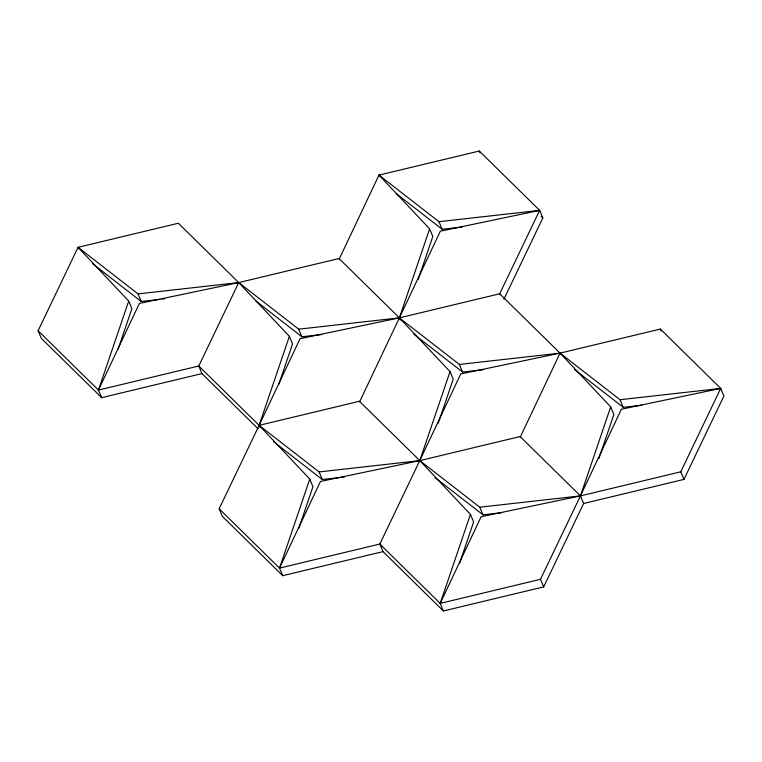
<?xml version="1.0" encoding="UTF-8"?>
<svg xmlns="http://www.w3.org/2000/svg" width="762" height="762" viewBox="0 0 762 762"><rect width="100%" height="100%" fill="white"/><g stroke="black" fill="none" stroke-linecap="round" stroke-linejoin="round"><path stroke-width="1.14" d="M101.641 397.669L98.45 390.077L128.702 301.066L78.057 247.317L38.1 330.737L41.291 338.318L101.641 397.669L201.949 373.59L258.118 428.815M118.11 349.215L131.893 308.648L128.702 301.066M78.648 248.745L78.057 247.317L178.365 223.247L238.716 282.588L289.37 336.337L259.118 425.348L219.161 508.768L222.352 516.35L282.712 575.691L383.019 551.621L443.37 610.972L543.687 586.892L583.635 503.482L580.444 495.891L520.094 436.55L419.786 460.619L320.469 481.451L279.521 568.109L282.712 575.691M278.768 384.486L292.551 343.919L289.37 336.337M219.161 508.768L279.521 568.109L309.763 479.098L259.118 425.348L198.768 366.008L98.45 390.077L38.1 330.737M298.79 528.371L312.953 486.68L309.763 479.098M339.223 258.994L378.981 175.108L429.625 228.848L399.383 317.868L359.626 401.755M418.271 279.254L432.816 236.439L429.625 228.848M98.45 390.077L139.398 303.419L238.716 282.588L339.023 258.518L399.383 317.868L450.028 371.608L419.786 460.619L379.828 544.039L383.019 551.621M438.283 423.139L453.219 379.19L450.028 371.608M443.37 610.972L440.188 603.38L470.43 514.369L419.786 460.619L359.426 401.279L259.118 425.348L260.033 427.52M459.457 563.642L473.621 521.951L470.43 514.369M344.538 477.022L322.297 479.517L319.107 471.935L259.118 425.348L300.066 338.69L399.383 317.868L499.691 293.789L560.051 353.139L610.695 406.879L580.444 495.891L540.496 579.311L543.687 586.892M598.951 458.41L613.886 414.461L610.695 406.879M279.521 568.109L379.828 544.039L440.188 603.38L481.136 516.722L580.444 495.891L680.761 471.821L720.709 388.41L660.359 329.06L560.051 353.139L460.734 373.961L419.786 460.619L420.186 461.572M379.181 175.574L378.981 175.108L479.288 151.028L539.648 210.379L499.691 293.789L500.091 294.742M503.901 299.237L542.839 217.961L539.648 210.379L438.969 221.694L378.981 175.108M583.635 503.482L683.943 479.412L723.9 395.992L720.709 388.41L620.039 399.726L560.051 353.139L459.372 364.446L399.383 317.868L298.704 329.174L238.716 282.588L138.046 293.903L78.057 247.317M440.188 603.38L540.496 579.311M539.648 210.379L440.331 231.2L399.383 317.868L400.298 320.03M720.709 388.41L621.392 409.232L580.444 495.891L479.774 507.206L419.786 460.619L319.107 471.935M396.23 193.605L442.16 229.276L462.058 227.038M92.488 263.642L141.227 301.495L159.963 299.39M162.306 299.123L164.64 298.856M255.965 301.095L301.895 336.766L321.793 334.528M413.823 334.185L462.563 372.037L483.632 369.665M574.481 369.456L623.221 407.308L641.956 405.203M435.159 477.669L482.965 514.798L501.691 512.693M273.558 441.674L322.297 479.517M541.153 216.313L542.839 217.961M660.359 329.06L661.149 330.956M680.761 471.821L683.943 479.412M620.039 399.726L623.221 407.308M479.288 151.028L480.089 152.933M560.441 354.082L560.051 353.139L520.294 437.026M438.969 221.694L442.16 229.276M459.372 364.446L462.563 372.037M479.774 507.206L482.965 514.798M298.704 329.174L301.895 336.766M238.916 283.064L238.716 282.588L198.768 366.008L201.949 373.59M138.046 293.903L141.227 301.495"/></g></svg>
